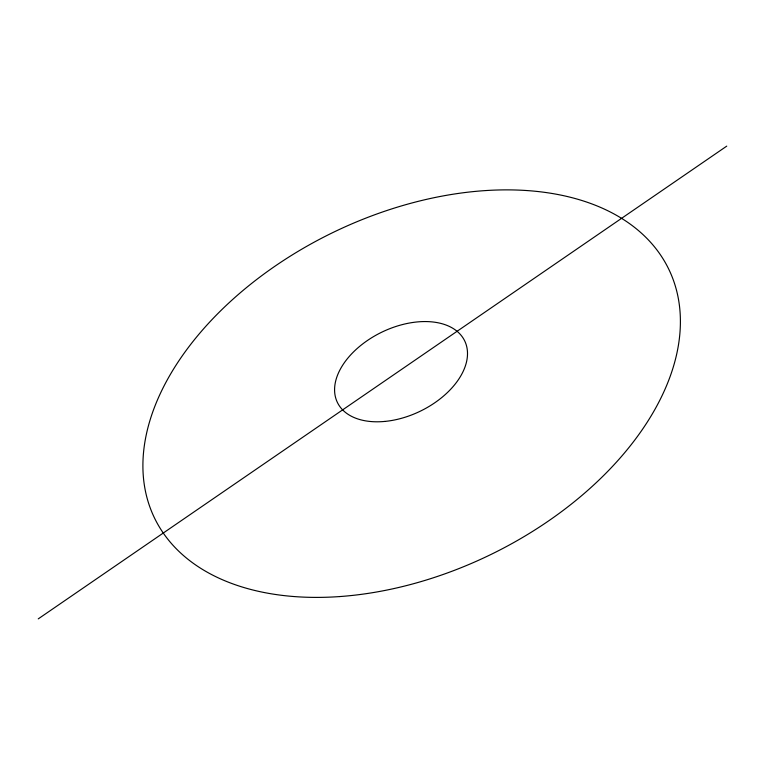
<?xml version="1.0" encoding="UTF-8"?>
<svg xmlns="http://www.w3.org/2000/svg" width="765" height="765" viewBox="0 0 765 765"><rect width="100%" height="100%" fill="white"/><g stroke="black" fill="none" stroke-linecap="round" stroke-linejoin="round"><path stroke-width="1.15" d="M38.25 618.875L726.75 146.125M384.795 421.429A70.705 43.949 -25.8 0 0 464.977 341.506A70.705 43.949 -25.8 0 0 353.344 352.101A70.705 43.949 -25.8 0 0 384.795 421.429M339.545 596.576A285.641 179.316 -25.8 0 0 671.919 276.328A285.641 179.316 -25.8 0 0 223.504 308.008A285.641 179.316 -25.8 0 0 339.545 596.576"/></g></svg>
